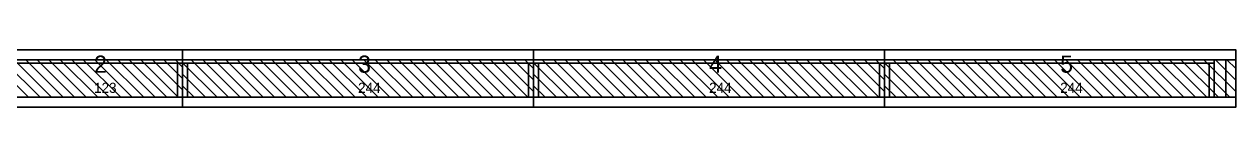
# Model space of a CAD drawing. Header units: metres. Extents: x -10 to 74425, y -2037 to 26.
# Drawn here: x 66447 to 67289, y -601 to -561 of the extents above; entities that cross this region are included whole.
import ezdxf

# ---------------------------------------------------------------- set-up
doc = ezdxf.new("R2010")
doc.units = ezdxf.units.M
doc.layers.add('VIGAS', color=7, linetype='Continuous')

msp = doc.modelspace()

# ---------------------------------------------------------------- linework, layer by layer
at = {"layer": 'VIGAS'}
for p, q in [((66434.3, -568), (66557.3, -568)), ((66458.3, -594), (66434.3, -570)), ((66434.3, -570.2), (66557.3, -570.2)), ((66466.3, -594), (66440.3, -568)), ((66474.3, -594), (66448.3, -568)), ((66482.3, -594), (66456.3, -568)), ((66490.3, -594), (66464.3, -568)), ((66498.3, -594), (66472.3, -568)), ((66506.3, -594), (66480.3, -568)), ((66514.3, -594), (66488.3, -568)), ((66522.3, -594), (66496.3, -568)), ((66530.3, -594), (66504.3, -568)), ((66538.3, -594), (66512.3, -568)), ((66546.3, -594), (66520.3, -568)), ((66554.3, -594), (66528.3, -568)), ((66557.3, -589), (66536.3, -568)), ((66557.3, -581), (66544.3, -568)), ((66557.3, -573), (66552.3, -568)), ((66553.8, -594), (66553.8, -570.2)), ((66557.3, -594), (66557.3, -568)), ((66557.3, -594), (66557.3, -568)), ((66557.3, -568), (66801.3, -568)), ((66557.3, -594), (66557.3, -568)), ((66557.3, -594), (66557.3, -568)), ((66557.3, -594), (66557.3, -568)), ((66581.3, -594), (66557.3, -570)), ((66557.3, -570.2), (66801.3, -570.2)), ((66560.8, -594), (66560.8, -570.2)), ((66589.3, -594), (66563.3, -568)), ((66597.3, -594), (66571.3, -568)), ((66605.3, -594), (66579.3, -568)), ((66613.3, -594), (66587.3, -568)), ((66621.3, -594), (66595.3, -568)), ((66629.3, -594), (66603.3, -568)), ((66637.3, -594), (66611.3, -568)), ((66645.3, -594), (66619.3, -568)), ((66653.3, -594), (66627.3, -568)), ((66661.3, -594), (66635.3, -568)), ((66669.3, -594), (66643.3, -568)), ((66677.3, -594), (66651.3, -568)), ((66685.3, -594), (66659.3, -568)), ((66693.3, -594), (66667.3, -568)), ((66701.3, -594), (66675.3, -568)), ((66709.3, -594), (66683.3, -568)), ((66717.3, -594), (66691.3, -568)), ((66725.3, -594), (66699.3, -568)), ((66733.3, -594), (66707.3, -568)), ((66741.3, -594), (66715.3, -568)), ((66749.3, -594), (66723.3, -568)), ((66757.3, -594), (66731.3, -568)), ((66765.3, -594), (66739.3, -568)), ((66773.3, -594), (66747.3, -568)), ((66781.3, -594), (66755.3, -568)), ((66789.3, -594), (66763.3, -568)), ((66797.3, -594), (66771.3, -568)), ((66801.3, -590), (66779.3, -568)), ((66801.3, -582), (66787.3, -568)), ((66801.3, -574), (66795.3, -568)), ((66797.8, -594), (66797.8, -570.2)), ((66801.3, -594), (66801.3, -568)), ((66801.3, -594), (66801.3, -568)), ((66801.3, -568), (67045.3, -568)), ((66801.3, -594), (66801.3, -568)), ((66801.3, -594), (66801.3, -568)), ((66801.3, -594), (66801.3, -568)), ((66825.3, -594), (66801.3, -570)), ((66801.3, -570.2), (67045.3, -570.2)), ((66804.8, -594), (66804.8, -570.2)), ((66833.3, -594), (66807.3, -568)), ((66841.3, -594), (66815.3, -568)), ((66849.3, -594), (66823.3, -568)), ((66857.3, -594), (66831.3, -568)), ((66865.3, -594), (66839.3, -568)), ((66873.3, -594), (66847.3, -568)), ((66881.3, -594), (66855.3, -568)), ((66889.3, -594), (66863.3, -568)), ((66897.3, -594), (66871.3, -568)), ((66905.3, -594), (66879.3, -568)), ((66913.3, -594), (66887.3, -568)), ((66921.3, -594), (66895.3, -568)), ((66929.3, -594), (66903.3, -568)), ((66937.3, -594), (66911.3, -568)), ((66945.3, -594), (66919.3, -568)), ((66953.3, -594), (66927.3, -568)), ((66961.3, -594), (66935.3, -568)), ((66969.3, -594), (66943.3, -568)), ((66977.3, -594), (66951.3, -568)), ((66985.3, -594), (66959.3, -568)), ((66993.3, -594), (66967.3, -568)), ((67001.3, -594), (66975.3, -568)), ((67009.3, -594), (66983.3, -568)), ((67017.3, -594), (66991.3, -568)), ((67025.3, -594), (66999.3, -568)), ((67033.3, -594), (67007.3, -568)), ((67041.3, -594), (67015.3, -568)), ((67045.3, -590), (67023.3, -568)), ((67045.3, -582), (67031.3, -568)), ((67045.3, -574), (67039.3, -568)), ((67041.8, -594), (67041.8, -570.2)), ((67045.3, -594), (67045.3, -568)), ((67045.3, -594), (67045.3, -568)), ((67045.3, -568), (67289.4, -568)), ((67045.3, -594), (67045.3, -568)), ((67045.3, -594), (67045.3, -568)), ((67045.3, -594), (67045.3, -568)), ((67069.3, -594), (67045.3, -570)), ((67045.3, -570.2), (67274.4, -570.2)), ((67048.8, -594), (67048.8, -570.2)), ((67077.3, -594), (67051.3, -568)), ((67085.3, -594), (67059.3, -568)), ((67093.3, -594), (67067.3, -568)), ((67101.3, -594), (67075.3, -568)), ((67109.3, -594), (67083.3, -568)), ((67117.3, -594), (67091.3, -568)), ((67125.3, -594), (67099.3, -568)), ((67133.3, -594), (67107.3, -568)), ((67141.3, -594), (67115.3, -568)), ((67149.3, -594), (67123.3, -568)), ((67157.3, -594), (67131.3, -568)), ((67165.3, -594), (67139.3, -568)), ((67173.3, -594), (67147.3, -568)), ((67181.3, -594), (67155.3, -568)), ((67189.3, -594), (67163.3, -568)), ((67197.3, -594), (67171.3, -568)), ((67205.3, -594), (67179.3, -568)), ((67213.3, -594), (67187.3, -568)), ((67221.3, -594), (67195.3, -568)), ((67229.3, -594), (67203.3, -568)), ((67237.3, -594), (67211.3, -568)), ((67245.3, -594), (67219.3, -568)), ((67253.3, -594), (67227.3, -568)), ((67261.3, -594), (67235.3, -568)), ((67269.3, -594), (67243.3, -568)), ((67277.3, -594), (67251.3, -568)), ((67285.3, -594), (67259.3, -568)), ((67289.4, -590.1), (67267.3, -568)), ((67270.9, -594), (67270.9, -570.2)), ((67274.4, -594), (67274.4, -568)), ((67289.4, -582.1), (67275.3, -568)), ((67282.4, -594), (67282.4, -568)), ((67289.4, -574.1), (67283.3, -568)), ((67289.4, -594), (67289.4, -568)), ((66450.3, -594), (66434.3, -578)), ((66573.3, -594), (66557.3, -578)), ((66817.3, -594), (66801.3, -578)), ((67061.3, -594), (67045.3, -578)), ((66565.3, -594), (66557.3, -586)), ((66809.3, -594), (66801.3, -586)), ((67053.3, -594), (67045.3, -586)), ((66434.3, -594), (66557.3, -594)), ((66553.8, -594), (66557.3, -594)), ((66557.3, -594), (66801.3, -594)), ((66557.3, -594), (66560.8, -594)), ((66557.3, -594), (66557.3, -594)), ((66797.8, -594), (66801.3, -594)), ((66801.3, -594), (67045.3, -594)), ((66801.3, -594), (66804.8, -594)), ((66801.3, -594), (66801.3, -594)), ((67041.8, -594), (67045.3, -594)), ((67045.3, -594), (67289.4, -594)), ((67045.3, -594), (67048.8, -594)), ((67045.3, -594), (67045.3, -594)), ((67270.9, -594), (67274.4, -594))]:
    msp.add_line(p, q, dxfattribs=at)
for points in [[(66434.3, -568), (66557.3, -568), (66557.3, -561), (66434.3, -561)], [(66557.3, -568), (66801.3, -568), (66801.3, -561), (66557.3, -561)], [(66801.3, -568), (67045.3, -568), (67045.3, -561), (66801.3, -561)], [(67045.3, -568), (67289.4, -568), (67289.4, -561), (67045.3, -561)], [(66434.3, -601), (66557.3, -601), (66557.3, -594), (66434.3, -594)], [(66557.3, -601), (66801.3, -601), (66801.3, -594), (66557.3, -594)], [(66801.3, -601), (67045.3, -601), (67045.3, -594), (66801.3, -594)], [(67045.3, -601), (67289.4, -601), (67289.4, -594), (67045.3, -594)]]:
    msp.add_lwpolyline(points, close=True, dxfattribs=at)

# ---------------------------------------------------------------- texts
for s, height, p in [('2', 12, (66495.8, -577)), ('3', 12, (66679.3, -577)), ('4', 12, (66923.3, -577)), ('5', 12, (67167.35, -577)), ('123', 7, (66495.8, -591)), ('244', 7, (66679.3, -591)), ('244', 7, (66923.3, -591)), ('244', 7, (67167.35, -591))]:
    msp.add_text(s, height=height, dxfattribs=at).set_placement(p)

doc.saveas('drawing.dxf')
